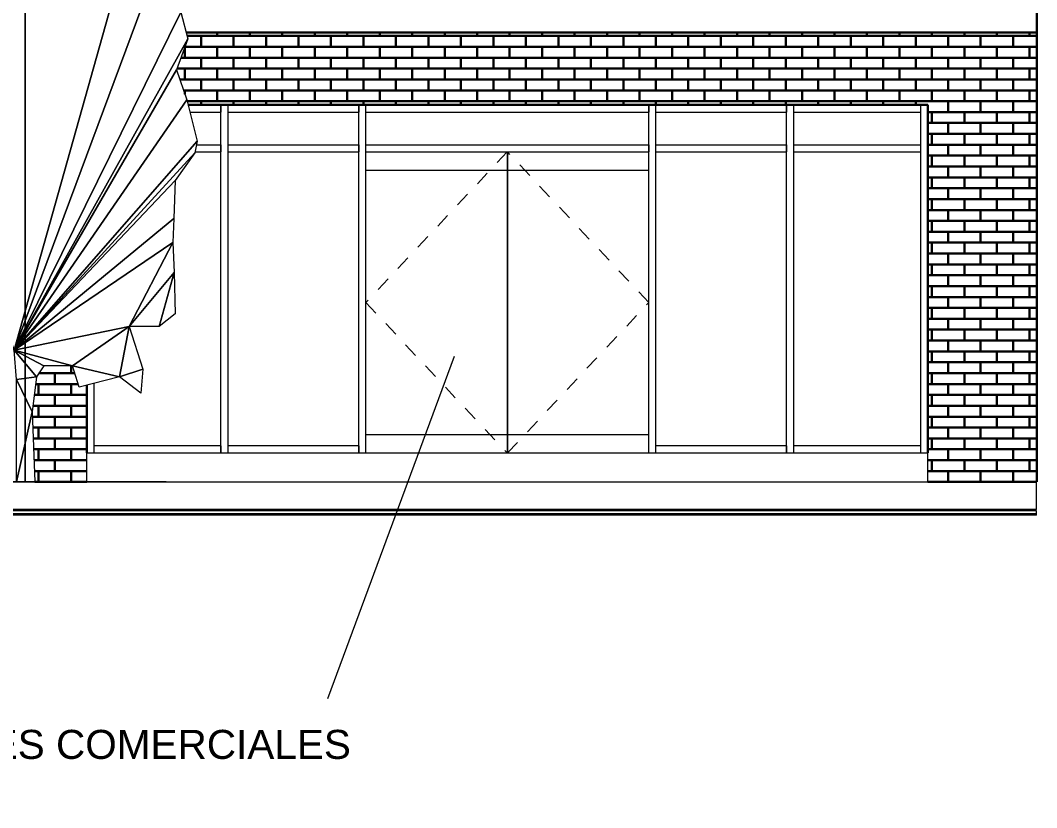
# Model space of a CAD drawing. Header units: metres. Extents: x 42 to 294, y -52 to 32.
# Drawn here: x 276.96 to 283.97, y -2.45 to 2.97 of the extents above; entities that cross this region are included whole.
import ezdxf

# ---------------------------------------------------------------- set-up
doc = ezdxf.new("R2010")
doc.units = ezdxf.units.M
doc.header["$LTSCALE"] = 0.15
doc.linetypes.add('Dash', pattern=[0.012, 0.006, -0.006])
doc.layers.get('0').update_dxf_attribs({"lineweight": 20})
for name, color, linetype, lineweight in [('A-DOORSYM', 1, 'Continuous', 9), ('A-ELEVOTM', 1, 'Continuous', 9), ('A-FLOROTM', 6, 'Continuous', 13), ('A-WALL', 2, 'Continuous', 30), ('A-WALLCWM', 6, 'Continuous', 9), ('L-PLNTBEM', 3, 'Continuous', 9)]:
    doc.layers.add(name, color=color, linetype=linetype, lineweight=lineweight)
doc.styles.get("Standard").update_dxf_attribs({"font": 'arial.ttf', "height": 0.15})
pattern_1 = [(180, (283.91714, -0.208225), (-3e-17, -0.075), []), (270, (283.91714, -0.20823), (0.112, -0.075), [0.075, -0.075])]

# ---------------------------------------------------------------- blocks, each defined once
blk = doc.blocks.new('RPC Tree - Deciduous - Red Ash - 4_5-82-Este')
at = {"layer": 'L-PLNTBEM'}
mesh = blk.add_polyface(dxfattribs=at)
corners = [(-0.4057, 0), (-0.6282, 0), (-0.8327, 0), (-1.013, 0), (-1.1635, 0), (-1.2783, 0), (-1.3514, 0), (-1.3771, 0), (-1.3514, 0), (-1.2783, 0), (-1.1635, 0), (-1.013, 0), (-0.8327, 0), (-0.6282, 0), (-0.4057, 0), (0.5658, 0), (-0.4664, 0), (-0.4654, 0.7054), (-0.4824, 0.9082), (-0.6648, 0.9202), (-0.9823, 0.873), (-1.5299, 1.1508), (-1.5934, 1.3571), (-1.6727, 1.7381), (-1.6489, 2.1349), (-1.4334, 2.4455), (-1.3077, 3.0476), (-1.4188, 3.4762), (-1.2362, 3.8571), (-0.7759, 4.4048), (-0.567, 4.4989), (-0.1727, 4.4603), (0.2003, 4.0635), (0.3114, 3.7302), (0.478, 3.4921), (0.6606, 3.3968), (0.6685, 3.2381), (0.7161, 3.0556), (0.6368, 2.8413), (0.7082, 2.6349), (0.7796, 2.3492), (0.7638, 2.2698), (0.6288, 2.0794), (0.6203, 1.8175), (0.613, 1.6508), (0.6209, 1.4444), (0.6288, 1.1587), (0.5177, 1.0714), (0.3114, 1.0714), (0.4066, 0.7778), (0.3907, 0.6112), (0.2457, 0.7251), (-0.0339, 0.6536), (-0.0798, 0.8014), (-0.2782, 0.7996), (-0.3284, 0.7254), (-0.3587, 0.4832), (-0.3394, 0), (-0.4057, 0), (-0.4057, 0.4922), (-0.4057, 0.7015), (-0.4057, 0.8063), (-0.4057, 0.8024), (-0.4057, 0.6825), (-0.4057, 0.6508), (-0.4057, 0.6713), (-0.4057, 0.6925), (-0.4057, 0.7151), (-0.4057, 0.7398), (-0.4057, 0.7673), (-0.4057, 0.7982), (-0.4057, 0.8333), (-0.4057, 0.8659), (-0.4057, 0.8897), (-0.4057, 0.9062), (-0.4057, 0.9169), (-0.4057, 0.9232), (-0.4057, 0.9266), (-0.4057, 0.9286), (-0.4057, 1.1032), (-0.4057, 1.0556), (-0.4057, 1.1984), (-0.4057, 1.3016), (-0.4057, 1.5873), (-0.4057, 2.119), (-0.4057, 2.3393), (-0.4057, 2.6949), (-0.4057, 3.0714), (-0.4057, 3.4365), (-0.4057, 3.5), (-0.4057, 3.5288), (-0.4057, 3.8492), (-0.4057, 4.1746), (-0.4057, 4.4841), (-0.4057, 4.5), (-0.4057, 4.4921), (-0.4057, 4.2143), (-0.4057, 3.8076), (-0.4057, 3.6584), (-0.4057, 3.8492), (-0.4057, 3.5238), (-0.4057, 3.2164), (-0.4057, 2.835), (-0.4057, 2.5), (-0.4057, 2.0487), (-0.4057, 1.7084), (-0.4057, 1.3016), (-0.4057, 1.1349), (-0.4057, 1.119), (-0.4057, 0.9921), (-0.4057, 0.8175), (-0.4057, 0.9594), (-0.4057, 0.8549), (-0.4057, 0), (-0.4664, 0), (-0.4664, 0), (-0.4057, 0), (-0.3394, 0), (-0.4057, 0), (-0.4057, 4.4831)]
mesh.append_faces([[corners[k] for k in face] for face in [(12, 13, 1), (12, 1, 2), (12, 2, 3), (11, 12, 3), (10, 11, 3), (10, 3, 4), (10, 4, 5), (10, 5, 6), (10, 6, 7), (10, 7, 8), (10, 8, 9)]])
mesh.append_faces([[corners[k] for k in face] for face in [(13, 114, 1)]], dxfattribs={"vtx0": -1})
mesh.append_faces([[corners[k] for k in face] for face in [(54, 18, 53), (112, 61, 111)]], dxfattribs={"vtx0": -1, "vtx1": -1})
mesh.append_faces([[corners[k] for k in face] for face in [(48, 51, 53), (18, 26, 33), (18, 34, 36), (18, 44, 48), (18, 48, 53), (63, 64, 65), (63, 65, 66), (63, 66, 67), (63, 67, 68), (63, 68, 69), (63, 69, 70), (112, 59, 60), (112, 60, 61), (63, 70, 71), (63, 71, 72), (63, 72, 73), (63, 73, 74), (63, 74, 75), (63, 75, 76), (63, 76, 77), (63, 77, 78), (62, 63, 78), (80, 81, 82), (79, 80, 82), (87, 88, 89), (86, 87, 89), (86, 89, 90), (79, 82, 83), (92, 119, 97), (91, 92, 97), (90, 91, 97), (86, 90, 98), (86, 98, 101), (85, 86, 103), (84, 85, 103), (83, 84, 103), (79, 83, 103), (79, 106, 108), (79, 109, 111), (78, 79, 111), (62, 78, 111), (61, 62, 111), (115, 0, 114), (115, 116, 0), (116, 117, 0), (118, 58, 59)]], dxfattribs={"vtx0": -1, "vtx1": -1, "vtx2": -1})
mesh.append_faces([[corners[k] for k in face] for face in [(116, 15, 117), (115, 14, 116), (56, 16, 17), (55, 17, 18), (45, 47, 48), (19, 22, 23), (19, 23, 24), (19, 24, 25), (18, 25, 26), (28, 32, 33), (18, 33, 34), (18, 36, 37), (18, 37, 38), (18, 38, 39), (18, 39, 40), (18, 40, 41), (18, 41, 42), (18, 42, 43), (18, 43, 44), (98, 100, 101), (94, 96, 97), (90, 97, 98), (86, 101, 102), (86, 102, 103), (79, 103, 104), (79, 104, 105), (79, 105, 106), (79, 108, 109)]], dxfattribs={"vtx0": -1, "vtx2": -1})
mesh.append_faces([[corners[k] for k in face] for face in [(13, 14, 115), (14, 15, 116)]], dxfattribs={"vtx1": -1})
mesh.append_faces([[corners[k] for k in face] for face in [(13, 115, 114), (55, 56, 17), (54, 55, 18), (48, 49, 51), (19, 20, 22), (18, 19, 25), (44, 45, 48), (29, 30, 32), (28, 29, 32), (27, 28, 33), (26, 27, 33), (113, 118, 59), (112, 113, 59), (93, 94, 97), (119, 93, 97)]], dxfattribs={"vtx1": -1, "vtx2": -1})
mesh.append_faces([[corners[k] for k in face] for face in [(49, 50, 51), (56, 57, 16), (51, 52, 53), (34, 35, 36), (45, 46, 47), (20, 21, 22), (30, 31, 32), (98, 99, 100), (106, 107, 108), (109, 110, 111), (94, 95, 96)]], dxfattribs={"vtx2": -1})
blk = doc.blocks.new('Dbl Glass _2_ - Puerta doble - vidrio-48-Este')
at = {"layer": 'A-DOORSYM', "linetype": 'Dash'}
for p, q in [((8.3678, 2.275), (7.3943, 1.2375)), ((9.3443, 1.2375), (8.3709, 2.275)), ((7.3943, 1.2375), (8.3676, 0.2)), ((8.3711, 0.2), (9.3443, 1.2375))]:
    blk.add_line(p, q, dxfattribs=at)
at = {"layer": 'A-DOORSYM'}
for p, q in [((8.3693, 2.275), (8.3693, 2.15)), ((8.3693, 2.15), (8.3693, 2.275)), ((7.3943, 2.15), (8.3693, 2.15)), ((8.3693, 2.15), (9.3443, 2.15)), ((8.3693, 0.325), (7.3943, 0.325)), ((8.3693, 0.325), (8.3693, 0.2)), ((9.3443, 0.325), (8.3693, 0.325)), ((8.3693, 0.2), (8.3693, 0.325))]:
    blk.add_line(p, q, dxfattribs=at)
at = {"layer": 'A-ELEVOTM'}
for p, q in [((8.3693, 2.15), (8.3693, 0.325)), ((8.3693, 0.325), (8.3693, 2.15))]:
    blk.add_line(p, q, dxfattribs=at)
blk = doc.blocks.new('Montante rectangular - Montante rectangular - 5x10 cm Aluminio-39-Este')
at = {"layer": 'A-WALLCWM'}
blk.add_line((-2.5307, 2.3), (-2.5307, 0.2), dxfattribs=at)
blk = doc.blocks.new('Montante rectangular - Montante rectangular - 5x10 cm Aluminio-38-Este')
at = {"layer": 'A-WALLCWM'}
blk.add_line((-2.5307, 2.6), (-2.5307, 2.3), dxfattribs=at)
blk = doc.blocks.new('Montante rectangular - Montante rectangular - 5x10 cm Aluminio-36-Este')
at = {"layer": 'A-WALLCWM'}
for p, q in [((3.1193, 2.3), (3.1193, 2.6)), ((3.1693, 2.3), (3.1693, 2.6))]:
    blk.add_line(p, q, dxfattribs=at)
blk = doc.blocks.new('Montante rectangular - Montante rectangular - 5x10 cm Aluminio-37-Este')
at = {"layer": 'A-WALLCWM'}
for p, q in [((10.2943, 0.2), (10.2943, 2.3)), ((10.3443, 0.2), (10.3443, 2.3))]:
    blk.add_line(p, q, dxfattribs=at)
blk = doc.blocks.new('Montante rectangular - Montante rectangular - 5x10 cm Aluminio-46-Este')
at = {"layer": 'A-WALLCWM'}
for p, q in [((9.3443, 0.2), (9.3443, 2.3)), ((9.3943, 0.2), (9.3943, 2.3))]:
    blk.add_line(p, q, dxfattribs=at)
blk = doc.blocks.new('Montante rectangular - Montante rectangular - 5x10 cm Aluminio-45-Este')
at = {"layer": 'A-WALLCWM'}
for p, q in [((3.1193, 0.2), (3.1193, 2.3)), ((3.1693, 0.2), (3.1693, 2.3))]:
    blk.add_line(p, q, dxfattribs=at)
blk = doc.blocks.new('Montante rectangular - Montante rectangular - 5x10 cm Aluminio-44-Este')
at = {"layer": 'A-WALLCWM'}
blk.add_line((5.5193, 0.2), (5.5193, 0.68), dxfattribs=at)
blk = doc.blocks.new('Montante rectangular - Montante rectangular - 5x10 cm Aluminio-40-Este')
at = {"layer": 'A-WALLCWM'}
for p, q in [((6.4443, 2.275), (6.4443, 2.325)), ((6.4443, 2.325), (7.3443, 2.325)), ((7.3443, 2.325), (7.3443, 2.275)), ((6.4443, 2.275), (7.3443, 2.275))]:
    blk.add_line(p, q, dxfattribs=at)
blk = doc.blocks.new('Montante rectangular - Montante rectangular - 5x10 cm Aluminio-43-Este')
at = {"layer": 'A-WALLCWM'}
for p, q in [((7.3943, 2.275), (7.3943, 2.325)), ((7.3943, 2.325), (9.3443, 2.325)), ((9.3443, 2.325), (9.3443, 2.275)), ((7.3943, 2.275), (9.3443, 2.275))]:
    blk.add_line(p, q, dxfattribs=at)
blk = doc.blocks.new('Montante rectangular - Montante rectangular - 5x10 cm Aluminio-42-Este')
at = {"layer": 'A-WALLCWM'}
for p, q in [((10.3443, 2.275), (10.3443, 2.325)), ((10.3443, 2.325), (11.2193, 2.325)), ((11.2193, 2.325), (11.2193, 2.275)), ((10.3443, 2.275), (11.2193, 2.275))]:
    blk.add_line(p, q, dxfattribs=at)
blk = doc.blocks.new('Montante rectangular - Montante rectangular - 5x10 cm Aluminio-41-Este')
at = {"layer": 'A-WALLCWM'}
for p, q in [((6.2248, 2.325), (6.3943, 2.325)), ((6.3943, 2.325), (6.3943, 2.275)), ((6.2148, 2.275), (6.3943, 2.275))]:
    blk.add_line(p, q, dxfattribs=at)
blk = doc.blocks.new('Montante rectangular - Montante rectangular - 5x10 cm Aluminio-33-Este')
at = {"layer": 'A-WALLCWM'}
for p, q in [((6.4443, 2.55), (6.4443, 2.6)), ((7.3443, 2.6), (7.3443, 2.55)), ((6.4443, 2.55), (7.3443, 2.55))]:
    blk.add_line(p, q, dxfattribs=at)
blk = doc.blocks.new('Montante rectangular - Montante rectangular - 5x10 cm Aluminio-35-Este')
at = {"layer": 'A-WALLCWM'}
for p, q in [((10.3443, 2.55), (10.3443, 2.6)), ((11.2193, 2.6), (11.2193, 2.55)), ((10.3443, 2.55), (11.2193, 2.55))]:
    blk.add_line(p, q, dxfattribs=at)
blk = doc.blocks.new('Montante rectangular - Montante rectangular - 5x10 cm Aluminio-34-Este')
at = {"layer": 'A-WALLCWM'}
for p, q in [((7.3943, 2.55), (7.3943, 2.6)), ((9.3443, 2.6), (9.3443, 2.55)), ((7.3943, 2.55), (9.3443, 2.55))]:
    blk.add_line(p, q, dxfattribs=at)
blk = doc.blocks.new('Montante rectangular - Montante rectangular - 5x10 cm Aluminio-32-Este')
at = {"layer": 'A-WALLCWM'}
for p in [(6.3943, 2.6), (6.1794, 2.55)]:
    blk.add_line(p, (6.3943, 2.55), dxfattribs=at)
blk = doc.blocks.new('Montante rectangular - Montante rectangular - 5x10 cm Aluminio-30-Este')
at = {"layer": 'A-WALLCWM'}
for p, q in [((10.3443, 0.2), (10.3443, 0.25)), ((11.2193, 0.25), (10.3443, 0.25)), ((11.2193, 0.25), (11.2193, 0.2))]:
    blk.add_line(p, q, dxfattribs=at)
blk = doc.blocks.new('Montante rectangular - Montante rectangular - 5x10 cm Aluminio-31-Este')
at = {"layer": 'A-WALLCWM'}
for p, q in [((9.3943, 0.2), (9.3943, 0.25)), ((10.2943, 0.25), (9.3943, 0.25)), ((10.2943, 0.25), (10.2943, 0.2))]:
    blk.add_line(p, q, dxfattribs=at)

msp = doc.modelspace()

# ---------------------------------------------------------------- hatches: boundary and pattern name
at = {"layer": 'A-WALL'}
h = msp.add_hatch(dxfattribs=at)
h.set_pattern_fill('FP1_1', color=256, style=0, pattern_type=2)
h.set_pattern_definition(pattern_1)
h.paths.add_polyline_path([(283.2175, 2.3918), (283.2175, -0.2082), (283.9675, -0.2082), (283.9675, 2.8918), (283.8675, 2.8918), (278.1027, 2.8918), (278.1143, 2.8473), (278.0349, 2.633), (278.1063, 2.4267), (278.1151, 2.3918)], flags=0)
h = msp.add_hatch(dxfattribs=at)
h.set_pattern_fill('FP1_1', color=256, style=0, pattern_type=2)
h.set_pattern_definition(pattern_1)
h.paths.add_polyline_path([(277.0395, 0.275), (277.0587, -0.2082), (277.4175, -0.2082), (277.4175, 0.459), (277.3642, 0.4453), (277.3183, 0.5932), (277.12, 0.5914), (277.0697, 0.5172)], flags=0)

# ---------------------------------------------------------------- linework, layer by layer
msp.add_line((279.0784, -1.701), (279.9532, 0.6589))
at = {"layer": 'A-FLOROTM'}
for p, q in [((277.4175, -0.0082), (283.2175, -0.0082)), ((277.4175, -0.2082), (277.4175, -0.0082)), ((283.2175, -0.2082), (283.2175, -0.0082)), ((261.4658, -0.2082), (283.9658, -0.2082)), ((283.9658, -0.3982), (283.9658, -0.2082)), ((283.9658, -0.4082), (258.9055, -0.4082)), ((283.9658, -0.3982), (261.4658, -0.3982)), ((283.9658, -0.4382), (283.9658, -0.4082)), ((283.9658, -0.4382), (258.905, -0.4382)), ((283.9658, -0.4282), (258.9052, -0.4282))]:
    msp.add_line(p, q, dxfattribs=at)
at = {"layer": 'A-WALL'}
for p, q in [((283.9675, -0.2082), (283.9675, 19.6918)), ((278.1027, 2.8918), (283.9675, 2.8918)), ((278.1151, 2.3918), (283.2175, 2.3918)), ((283.2175, -0.0082), (283.2175, 2.3918)), ((277.4175, -0.0082), (277.4175, 0.459)), ((283.9658, -0.2082), (283.9675, -0.2082))]:
    msp.add_line(p, q, dxfattribs=at)

# ---------------------------------------------------------------- block references
at = {"layer": 'A-WALLCWM'}
for name, p in [('Montante rectangular - Montante rectangular - 5x10 cm Aluminio-32-Este', (271.9481, -0.2082)), ('Montante rectangular - Montante rectangular - 5x10 cm Aluminio-36-Este', (275.2231, -0.2082)), ('Montante rectangular - Montante rectangular - 5x10 cm Aluminio-33-Este', (271.9481, -0.2082)), ('Montante rectangular - Montante rectangular - 5x10 cm Aluminio-36-Este', (276.1731, -0.2082)), ('Montante rectangular - Montante rectangular - 5x10 cm Aluminio-34-Este', (271.9481, -0.2082)), ('Montante rectangular - Montante rectangular - 5x10 cm Aluminio-36-Este', (278.1731, -0.2082)), ('Montante rectangular - Montante rectangular - 5x10 cm Aluminio-33-Este', (274.8981, -0.2082)), ('Montante rectangular - Montante rectangular - 5x10 cm Aluminio-36-Este', (279.1231, -0.2082)), ('Montante rectangular - Montante rectangular - 5x10 cm Aluminio-35-Este', (271.9481, -0.2082)), ('Montante rectangular - Montante rectangular - 5x10 cm Aluminio-38-Este', (285.6981, -0.2082)), ('Montante rectangular - Montante rectangular - 5x10 cm Aluminio-41-Este', (271.9481, -0.2082)), ('Montante rectangular - Montante rectangular - 5x10 cm Aluminio-40-Este', (271.9481, -0.2082)), ('Montante rectangular - Montante rectangular - 5x10 cm Aluminio-43-Este', (271.9481, -0.2082)), ('Montante rectangular - Montante rectangular - 5x10 cm Aluminio-40-Este', (274.8981, -0.2082)), ('Montante rectangular - Montante rectangular - 5x10 cm Aluminio-42-Este', (271.9481, -0.2082)), ('Montante rectangular - Montante rectangular - 5x10 cm Aluminio-37-Este', (268.0481, -0.2082)), ('Montante rectangular - Montante rectangular - 5x10 cm Aluminio-45-Este', (276.1731, -0.2082)), ('Dbl Glass _2_ - Puerta doble - vidrio-48-Este', (271.9481, -0.2082)), ('Montante rectangular - Montante rectangular - 5x10 cm Aluminio-46-Este', (271.9481, -0.2082)), ('Montante rectangular - Montante rectangular - 5x10 cm Aluminio-37-Este', (271.9481, -0.2082)), ('Montante rectangular - Montante rectangular - 5x10 cm Aluminio-39-Este', (285.6981, -0.2082)), ('Montante rectangular - Montante rectangular - 5x10 cm Aluminio-44-Este', (271.9481, -0.2082)), ('Montante rectangular - Montante rectangular - 5x10 cm Aluminio-30-Este', (267.1231, -0.2082)), ('Montante rectangular - Montante rectangular - 5x10 cm Aluminio-31-Este', (268.9981, -0.2082)), ('Montante rectangular - Montante rectangular - 5x10 cm Aluminio-31-Este', (271.9481, -0.2082)), ('Montante rectangular - Montante rectangular - 5x10 cm Aluminio-30-Este', (271.9481, -0.2082))]:
    msp.add_blockref(name, p, dxfattribs=at)
at = {"layer": 'L-PLNTBEM'}
msp.add_blockref('RPC Tree - Deciduous - Red Ash - 4_5-82-Este', (277.3981, -0.2082), dxfattribs=at)

# ---------------------------------------------------------------- texts
at = {"insert": (272.532, -1.9176), "char_height": 0.2, "width": 8.881936, "attachment_point": 1}
msp.add_mtext('PUERTA DE INGRESO A LOCALES COMERCIALES\\PDE VIDRIO DE DOS HOJAS', dxfattribs=at)

doc.saveas('drawing.dxf')
